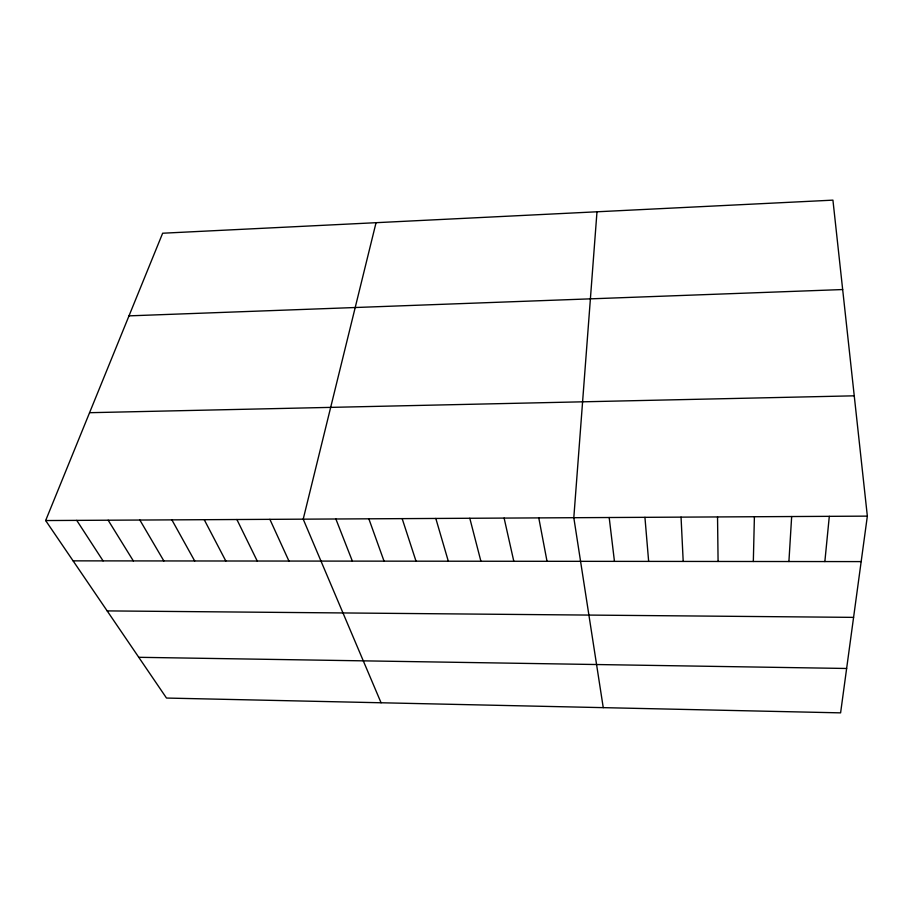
<?xml version="1.0" encoding="UTF-8"?>
<svg xmlns="http://www.w3.org/2000/svg" width="913" height="913" viewBox="0 0 913 913"><rect width="100%" height="100%" fill="white"/><g stroke="black" fill="none" stroke-linecap="round" stroke-linejoin="round"><path stroke-width="1.37" d="M753.328 561.495L754.4 516.747M788.912 561.529L791.662 516.541M596.988 211.793L573.809 517.705L603.253 707.643M824.861 561.563L829.301 516.336M867.35 516.13L840.599 712.859L166.508 698.057L45.65 520.547L162.651 233.226L832.93 200.141L867.35 516.13L45.65 520.547M376.053 222.692L303.207 519.166L381.063 702.759M128.995 315.864L842.665 289.547M89.565 412.699L854.248 395.82M73.097 560.856L861.164 561.598M107.175 610.9L853.587 617.371M138.765 657.303L846.636 668.476M76.749 520.376L103.078 560.89M108.156 520.205L133.332 560.913M139.86 520.033L163.872 560.947M171.884 519.862L194.697 560.97M204.227 519.691L225.819 561.004M236.889 519.52L257.238 561.027M269.883 519.337L288.953 561.061M335.87 518.983L352.361 561.118M368.852 518.812L384.042 561.153M402.165 518.63L416.02 561.175M435.809 518.447L448.306 561.21M469.796 518.264L480.9 561.244M504.113 518.082L513.802 561.267M538.784 517.899L547.024 561.301M609.188 517.523L614.449 561.369M644.932 517.329L648.652 561.392M681.052 517.135L683.198 561.427M717.538 516.941L718.086 561.461"/></g></svg>
